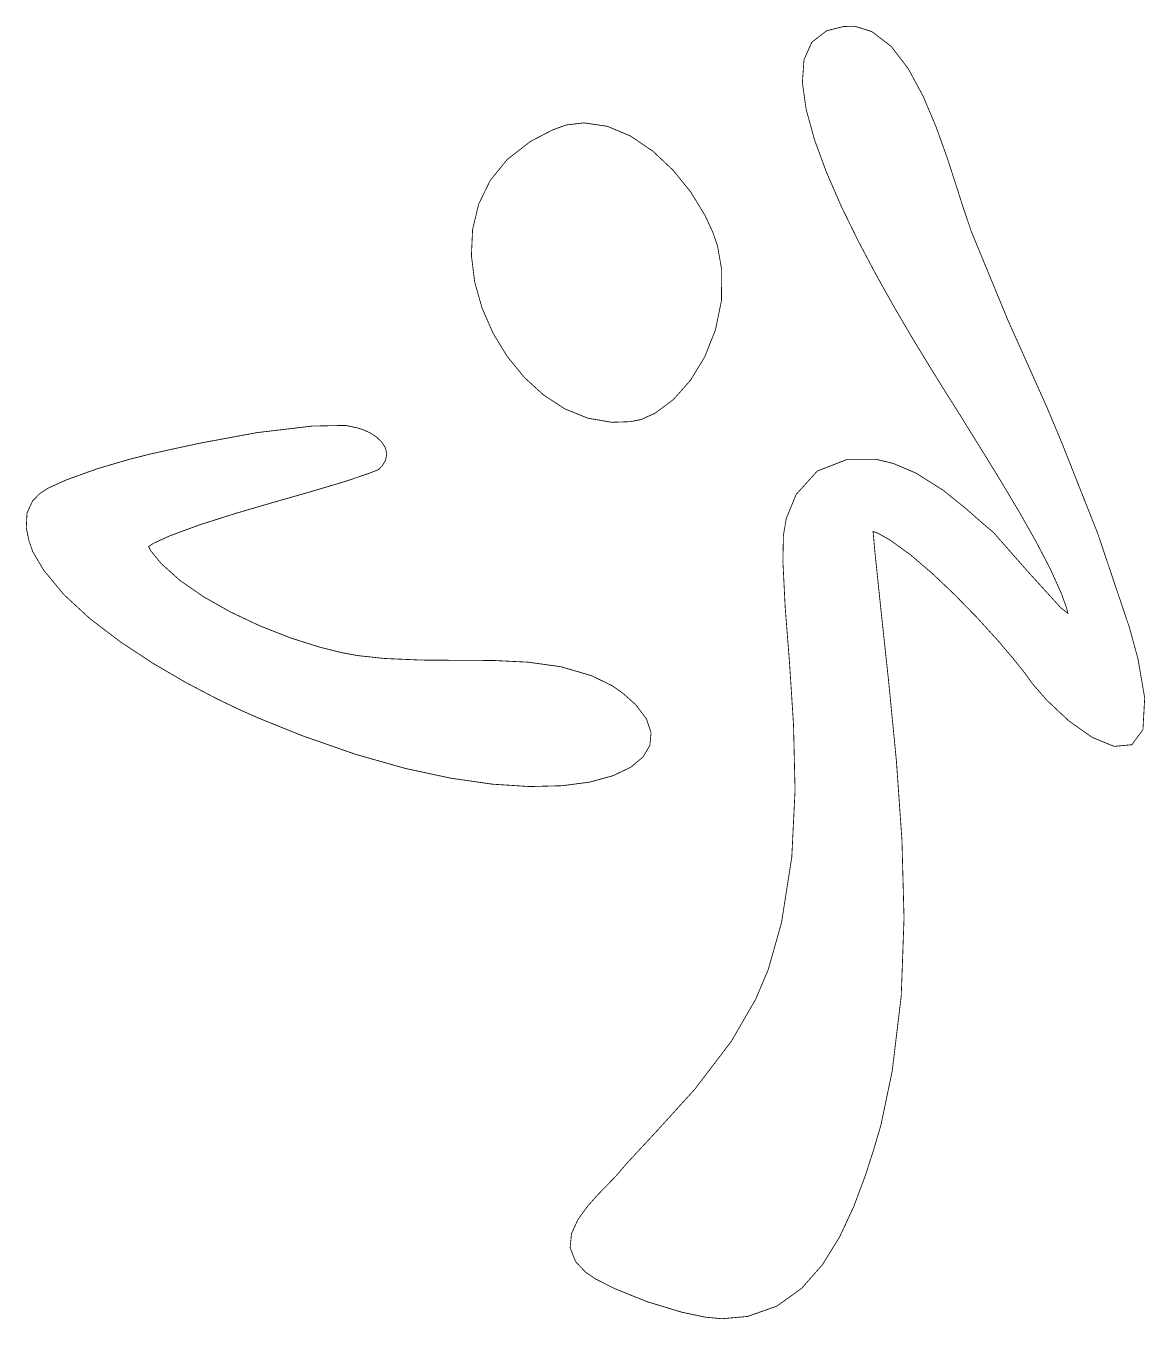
# Model space of a CAD drawing. Header units: millimetres. Extents: x -28.2 to -3.6, y -12.1 to 16.4.
import ezdxf

# ---------------------------------------------------------------- set-up
doc = ezdxf.new("R2010")
doc.units = ezdxf.units.MM

msp = doc.modelspace()

# ---------------------------------------------------------------- linework, layer by layer
at = {"color": 0}
for points in [[(-9.55, 5.219, 0.018, 0.018, 0), (-9.514, 4.808, 0.018, 0.018, 0), (-9.386, 3.575, 0.018, 0.018, 0), (-9.204, 1.881, 0.018, 0.018, 0), (-9.036, 0.155, 0.018, 0.018, 0), (-8.914, -1.582, 0.018, 0.018, 0), (-8.868, -3.312, 0.018, 0.018, 0), (-8.929, -5.016, 0.018, 0.018, 0), (-9.128, -6.676, 0.018, 0.018, 0), (-9.38, -7.881, 0.018, 0.018, 0), (-9.496, -8.273, 0.018, 0.018, 0), (-9.548, -8.447, 0.018, 0.018, 0), (-9.714, -8.965, 0.018, 0.018, 0), (-9.975, -9.665, 0.018, 0.018, 0), (-10.289, -10.338, 0.018, 0.018, 0), (-10.668, -10.951, 0.018, 0.018, 0), (-11.125, -11.471, 0.018, 0.018, 0), (-11.669, -11.862, 0.018, 0.018, 0), (-12.314, -12.09, 0.018, 0.018, 0), (-12.883, -12.141, 0.018, 0.018, 0), (-13.07, -12.123, 0.018, 0.018, 0), (-13.246, -12.107, 0.018, 0.018, 0), (-13.767, -11.997, 0.018, 0.018, 0), (-14.532, -11.765, 0.018, 0.018, 0), (-15.248, -11.476, 0.018, 0.018, 0), (-15.669, -11.263, 0.018, 0.018, 0), (-15.798, -11.175, 0.018, 0.018, 0), (-15.886, -11.116, 0.018, 0.018, 0), (-16.108, -10.882, 0.018, 0.018, 0), (-16.228, -10.575, 0.018, 0.018, 0), (-16.197, -10.262, 0.018, 0.018, 0), (-16.055, -9.953, 0.018, 0.018, 0), (-15.841, -9.657, 0.018, 0.018, 0), (-15.596, -9.383, 0.018, 0.018, 0), (-15.358, -9.14, 0.018, 0.018, 0), (-15.213, -8.99, 0.018, 0.018, 0), (-15.168, -8.937, 0.018, 0.018, 0), (-14.967, -8.702, 0.018, 0.018, 0), (-14.336, -8.023, 0.018, 0.018, 0), (-13.48, -7.08, 0.018, 0.018, 0), (-12.675, -6.024, 0.018, 0.018, 0), (-12.138, -5.096, 0.018, 0.018, 0), (-12, -4.77, 0.018, 0.018, 0), (-11.861, -4.442, 0.018, 0.018, 0), (-11.569, -3.409, 0.018, 0.018, 0), (-11.342, -1.962, 0.018, 0.018, 0), (-11.27, -0.487, 0.018, 0.018, 0), (-11.304, 0.96, 0.018, 0.018, 0), (-11.392, 2.321, 0.018, 0.018, 0), (-11.487, 3.539, 0.018, 0.018, 0), (-11.538, 4.558, 0.018, 0.018, 0), (-11.527, 5.133, 0.018, 0.018, 0), (-11.495, 5.32, 0.018, 0.018, 0), (-11.464, 5.504, 0.018, 0.018, 0), (-11.246, 6.035, 0.018, 0.018, 0), (-10.782, 6.549, 0.018, 0.018, 0), (-10.12, 6.809, 0.018, 0.018, 0), (-9.479, 6.808, 0.018, 0.018, 0), (-9.277, 6.76, 0.018, 0.018, 0), (-9.105, 6.719, 0.018, 0.018, 0), (-8.608, 6.507, 0.018, 0.018, 0), (-8.014, 6.134, 0.018, 0.018, 0), (-7.494, 5.715, 0.018, 0.018, 0), (-7.161, 5.421, 0.018, 0.018, 0), (-7.048, 5.325, 0.018, 0.018, 0), (-6.893, 5.193, 0.018, 0.018, 0), (-6.155, 4.353, 0.018, 0.018, 0), (-5.414, 3.537, 0.018, 0.018, 0), (-5.258, 3.416, 0.018, 0.018, 0), (-5.283, 3.527, 0.018, 0.018, 0), (-5.4, 3.851, 0.018, 0.018, 0), (-5.641, 4.386, 0.018, 0.018, 0), (-5.953, 4.985, 0.018, 0.018, 0), (-6.308, 5.614, 0.018, 0.018, 0), (-6.678, 6.236, 0.018, 0.018, 0), (-7.032, 6.816, 0.018, 0.018, 0), (-7.344, 7.318, 0.018, 0.018, 0), (-7.525, 7.609, 0.018, 0.018, 0), (-7.584, 7.707, 0.018, 0.018, 0), (-7.624, 7.772, 0.018, 0.018, 0), (-7.747, 7.967, 0.018, 0.018, 0), (-7.996, 8.361, 0.018, 0.018, 0), (-8.311, 8.869, 0.018, 0.018, 0), (-8.676, 9.469, 0.018, 0.018, 0), (-9.07, 10.141, 0.018, 0.018, 0), (-9.476, 10.864, 0.018, 0.018, 0), (-9.875, 11.618, 0.018, 0.018, 0), (-10.248, 12.381, 0.018, 0.018, 0), (-10.576, 13.134, 0.018, 0.018, 0), (-10.841, 13.855, 0.018, 0.018, 0), (-11.025, 14.523, 0.018, 0.018, 0), (-11.109, 15.119, 0.018, 0.018, 0), (-11.073, 15.621, 0.018, 0.018, 0), (-10.9, 16.008, 0.018, 0.018, 0), (-10.572, 16.26, 0.018, 0.018, 0), (-10.194, 16.354, 0.018, 0.018, 0), (-10.068, 16.356, 0.018, 0.018, 0), (-9.947, 16.358, 0.018, 0.018, 0), (-9.58, 16.242, 0.018, 0.018, 0), (-9.15, 15.914, 0.018, 0.018, 0), (-8.774, 15.422, 0.018, 0.018, 0), (-8.447, 14.816, 0.018, 0.018, 0), (-8.164, 14.147, 0.018, 0.018, 0), (-7.919, 13.465, 0.018, 0.018, 0), (-7.71, 12.82, 0.018, 0.018, 0), (-7.576, 12.401, 0.018, 0.018, 0), (-7.529, 12.261, 0.018, 0.018, 0), (-7.389, 11.844, 0.018, 0.018, 0), (-6.583, 9.889, 0.018, 0.018, 0), (-5.723, 7.968, 0.018, 0.018, 0), (-5.555, 7.568, 0.018, 0.018, 0), (-5.394, 7.184, 0.018, 0.018, 0), (-4.6, 5.178, 0.018, 0.018, 0), (-3.899, 3.098, 0.018, 0.018, 0), (-3.784, 2.675, 0.018, 0.018, 0), (-3.709, 2.399, 0.018, 0.018, 0), (-3.563, 1.547, 0.018, 0.018, 0), (-3.602, 0.849, 0.018, 0.018, 0), (-3.846, 0.516, 0.018, 0.018, 0), (-4.237, 0.48, 0.018, 0.018, 0), (-4.718, 0.677, 0.018, 0.018, 0), (-5.232, 1.039, 0.018, 0.018, 0), (-5.722, 1.499, 0.018, 0.018, 0), (-6.038, 1.862, 0.018, 0.018, 0), (-6.131, 1.992, 0.018, 0.018, 0), (-6.2, 2.088, 0.018, 0.018, 0), (-6.42, 2.366, 0.018, 0.018, 0), (-6.803, 2.818, 0.018, 0.018, 0), (-7.253, 3.313, 0.018, 0.018, 0), (-7.743, 3.816, 0.018, 0.018, 0), (-8.245, 4.293, 0.018, 0.018, 0), (-8.732, 4.709, 0.018, 0.018, 0), (-9.176, 5.029, 0.018, 0.018, 0), (-9.452, 5.185, 0.018, 0.018, 0), (-9.55, 5.219, 0.018, 0.018, 0)], [(-16.441, 14.136, 0.018, 0.018, 0), (-16.32, 14.181, 0.018, 0.018, 0), (-15.926, 14.229, 0.018, 0.018, 0), (-15.405, 14.152, 0.018, 0.018, 0), (-14.892, 13.935, 0.018, 0.018, 0), (-14.405, 13.604, 0.018, 0.018, 0), (-13.959, 13.185, 0.018, 0.018, 0), (-13.571, 12.706, 0.018, 0.018, 0), (-13.258, 12.193, 0.018, 0.018, 0), (-13.079, 11.808, 0.018, 0.018, 0), (-13.034, 11.674, 0.018, 0.018, 0), (-12.978, 11.509, 0.018, 0.018, 0), (-12.887, 10.989, 0.018, 0.018, 0), (-12.892, 10.312, 0.018, 0.018, 0), (-13.024, 9.666, 0.018, 0.018, 0), (-13.259, 9.072, 0.018, 0.018, 0), (-13.574, 8.554, 0.018, 0.018, 0), (-13.947, 8.132, 0.018, 0.018, 0), (-14.351, 7.829, 0.018, 0.018, 0), (-14.658, 7.689, 0.018, 0.018, 0), (-14.765, 7.667, 0.018, 0.018, 0), (-14.897, 7.64, 0.018, 0.018, 0), (-15.308, 7.626, 0.018, 0.018, 0), (-15.836, 7.716, 0.018, 0.018, 0), (-16.34, 7.92, 0.018, 0.018, 0), (-16.81, 8.225, 0.018, 0.018, 0), (-17.237, 8.615, 0.018, 0.018, 0), (-17.612, 9.074, 0.018, 0.018, 0), (-17.925, 9.588, 0.018, 0.018, 0), (-18.168, 10.14, 0.018, 0.018, 0), (-18.331, 10.717, 0.018, 0.018, 0), (-18.404, 11.302, 0.018, 0.018, 0), (-18.378, 11.88, 0.018, 0.018, 0), (-18.244, 12.436, 0.018, 0.018, 0), (-17.992, 12.955, 0.018, 0.018, 0), (-17.614, 13.422, 0.018, 0.018, 0), (-17.1, 13.821, 0.018, 0.018, 0), (-16.612, 14.074, 0.018, 0.018, 0), (-16.441, 14.136, 0.018, 0.018, 0)], [(-25.52, 4.885, 0.018, 0.018, 0), (-25.466, 4.784, 0.018, 0.018, 0), (-25.243, 4.512, 0.018, 0.018, 0), (-24.83, 4.14, 0.018, 0.018, 0), (-24.308, 3.779, 0.018, 0.018, 0), (-23.708, 3.44, 0.018, 0.018, 0), (-23.059, 3.134, 0.018, 0.018, 0), (-22.389, 2.871, 0.018, 0.018, 0), (-21.728, 2.662, 0.018, 0.018, 0), (-21.262, 2.546, 0.018, 0.018, 0), (-21.104, 2.517, 0.018, 0.018, 0), (-20.911, 2.482, 0.018, 0.018, 0), (-20.322, 2.418, 0.018, 0.018, 0), (-19.521, 2.383, 0.018, 0.018, 0), (-18.718, 2.378, 0.018, 0.018, 0), (-17.925, 2.374, 0.018, 0.018, 0), (-17.158, 2.337, 0.018, 0.018, 0), (-16.431, 2.236, 0.018, 0.018, 0), (-15.76, 2.04, 0.018, 0.018, 0), (-15.296, 1.814, 0.018, 0.018, 0), (-15.157, 1.716, 0.018, 0.018, 0), (-15.058, 1.645, 0.018, 0.018, 0), (-14.783, 1.4, 0.018, 0.018, 0), (-14.547, 1.088, 0.018, 0.018, 0), (-14.444, 0.785, 0.018, 0.018, 0), (-14.471, 0.501, 0.018, 0.018, 0), (-14.624, 0.242, 0.018, 0.018, 0), (-14.898, 0.016, 0.018, 0.018, 0), (-15.288, -0.169, 0.018, 0.018, 0), (-15.792, -0.307, 0.018, 0.018, 0), (-16.405, -0.388, 0.018, 0.018, 0), (-17.122, -0.406, 0.018, 0.018, 0), (-17.939, -0.354, 0.018, 0.018, 0), (-18.852, -0.223, 0.018, 0.018, 0), (-19.859, -0.007, 0.018, 0.018, 0), (-20.952, 0.303, 0.018, 0.018, 0), (-22.13, 0.714, 0.018, 0.018, 0), (-23.076, 1.095, 0.018, 0.018, 0), (-23.387, 1.233, 0.018, 0.018, 0), (-23.546, 1.304, 0.018, 0.018, 0), (-24.019, 1.531, 0.018, 0.018, 0), (-24.715, 1.897, 0.018, 0.018, 0), (-25.438, 2.321, 0.018, 0.018, 0), (-26.149, 2.79, 0.018, 0.018, 0), (-26.811, 3.295, 0.018, 0.018, 0), (-27.386, 3.825, 0.018, 0.018, 0), (-27.836, 4.37, 0.018, 0.018, 0), (-28.073, 4.774, 0.018, 0.018, 0), (-28.124, 4.918, 0.018, 0.018, 0), (-28.157, 5.01, 0.018, 0.018, 0), (-28.216, 5.3, 0.018, 0.018, 0), (-28.2, 5.624, 0.018, 0.018, 0), (-28.079, 5.889, 0.018, 0.018, 0), (-27.92, 6.054, 0.018, 0.018, 0), (-27.857, 6.094, 0.018, 0.018, 0), (-27.734, 6.174, 0.018, 0.018, 0), (-27.327, 6.358, 0.018, 0.018, 0), (-26.648, 6.603, 0.018, 0.018, 0), (-25.938, 6.811, 0.018, 0.018, 0), (-25.472, 6.929, 0.018, 0.018, 0), (-25.315, 6.963, 0.018, 0.018, 0), (-25.077, 7.017, 0.018, 0.018, 0), (-24.36, 7.171, 0.018, 0.018, 0), (-23.139, 7.397, 0.018, 0.018, 0), (-21.913, 7.543, 0.018, 0.018, 0), (-21.176, 7.557, 0.018, 0.018, 0), (-20.941, 7.507, 0.018, 0.018, 0), (-20.902, 7.499, 0.018, 0.018, 0), (-20.786, 7.461, 0.018, 0.018, 0), (-20.633, 7.39, 0.018, 0.018, 0), (-20.493, 7.298, 0.018, 0.018, 0), (-20.378, 7.187, 0.018, 0.018, 0), (-20.299, 7.062, 0.018, 0.018, 0), (-20.269, 6.927, 0.018, 0.018, 0), (-20.298, 6.784, 0.018, 0.018, 0), (-20.368, 6.67, 0.018, 0.018, 0), (-20.398, 6.638, 0.018, 0.018, 0), (-20.447, 6.586, 0.018, 0.018, 0), (-20.666, 6.498, 0.018, 0.018, 0), (-21.198, 6.318, 0.018, 0.018, 0), (-21.914, 6.105, 0.018, 0.018, 0), (-22.737, 5.87, 0.018, 0.018, 0), (-23.587, 5.621, 0.018, 0.018, 0), (-24.387, 5.368, 0.018, 0.018, 0), (-25.057, 5.12, 0.018, 0.018, 0), (-25.414, 4.957, 0.018, 0.018, 0), (-25.52, 4.885, 0.018, 0.018, 0)]]:
    msp.add_lwpolyline(points, format="xyseb", close=True, dxfattribs=at)

doc.saveas('drawing.dxf')
